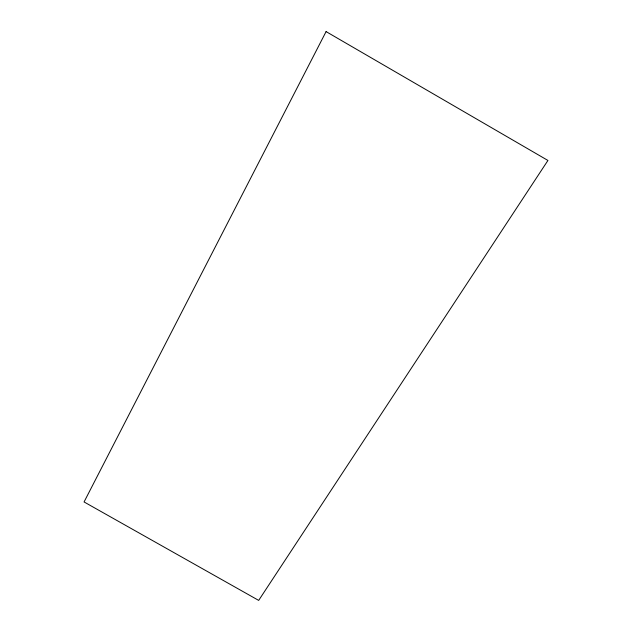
<?xml version="1.0" encoding="UTF-8"?>
<svg xmlns="http://www.w3.org/2000/svg" width="632" height="632" viewBox="0 0 632 632"><rect width="100%" height="100%" fill="white"/><g stroke="black" fill="none" stroke-linecap="round" stroke-linejoin="round"><path stroke-width="0.95" d="M326.088 31.6L84.064 501.95L258.678 600.4L547.936 160.457L326.088 31.6"/></g></svg>
